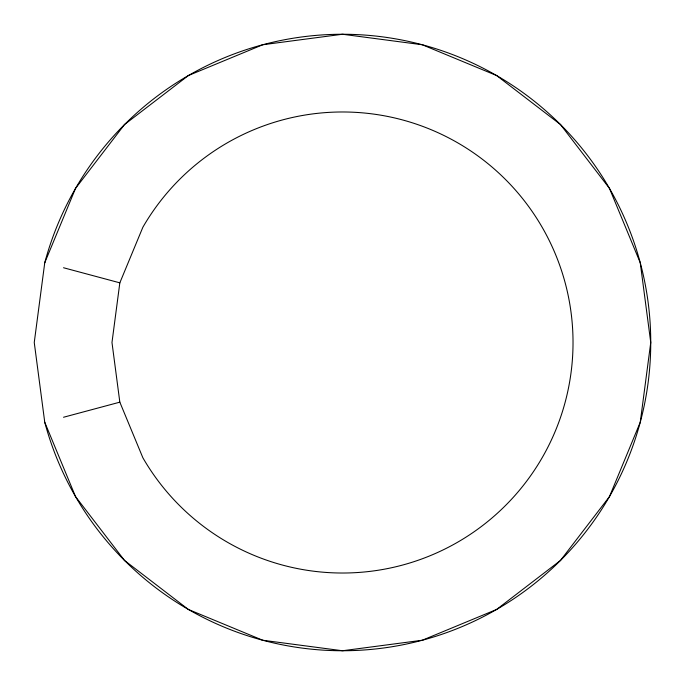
<?xml version="1.0" encoding="UTF-8"?>
<svg xmlns="http://www.w3.org/2000/svg" width="685" height="685" viewBox="0 0 685 685"><rect width="100%" height="100%" fill="white"/><g stroke="black" fill="none" stroke-linecap="round" stroke-linejoin="round"><path stroke-width="1.03" d="M44.756 262.723L34.25 342.5L44.756 422.277L75.547 496.625L124.533 560.467L188.375 609.453L262.723 640.244L342.5 650.75L422.277 640.244L496.625 609.453L560.467 560.467L609.453 496.625L640.244 422.277L650.75 342.5L640.244 262.723L609.453 188.375L560.467 124.533L496.625 75.547L422.277 44.756L342.5 34.25L262.723 44.756L188.375 75.547L124.533 124.533L75.547 188.375L44.756 262.723A308.25 308.25 0 0 1 519.307 90A308.25 308.25 0 0 1 519.307 595A308.25 308.25 0 0 1 44.756 422.277M119.832 282.837L111.98 342.5L119.832 402.163L142.865 457.76A230.52 230.52 0 0 0 490.674 519.093A230.52 230.52 0 0 0 490.674 165.907A230.52 230.52 0 0 0 142.865 227.24L119.832 282.837L63.525 267.749M63.525 417.251L119.832 402.163"/></g></svg>
